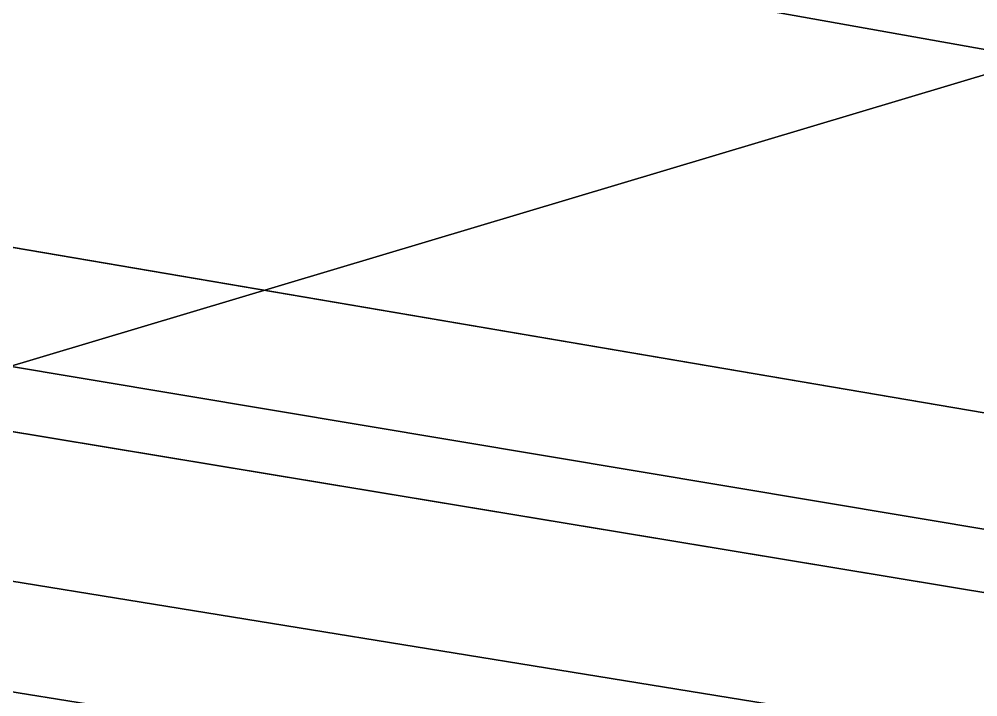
# Model space of a CAD drawing. Header units: metres. Extents: x 503497 to 504361, y 6966567 to 6966857.
# Drawn here: x 504145.3441 to 504145.5201, y 6966712.9721 to 6966713.0965 of the extents above; entities that cross this region are included whole.
import ezdxf

# ---------------------------------------------------------------- set-up
doc = ezdxf.new("R2010")
doc.units = ezdxf.units.M

msp = doc.modelspace()

# ---------------------------------------------------------------- linework, layer by layer
at = {"layer": 'SHADOW_APPROVED_20260122T071500'}
for points in [[(504144.5661, 6966713.0647), (504153.1826, 6966711.7206), (504070.6161, 6966726.4887), (504061.9996, 6966727.8328), (504144.5661, 6966713.0647)], [(504153.1826, 6966711.7206), (504152.9477, 6966710.2148), (504070.3812, 6966724.9829), (504070.6161, 6966726.4887), (504153.1826, 6966711.7206)]]:
    msp.add_lwpolyline(points, close=True, dxfattribs=at)
at = {"layer": 'SHADOW_APPROVED_20260126T071100'}
for points in [[(504144.5661, 6966713.0647), (504153.1826, 6966711.7206), (504064.7575, 6966726.7664), (504056.141, 6966728.1105), (504144.5661, 6966713.0647)], [(504153.1826, 6966711.7206), (504152.9477, 6966710.2148), (504064.5226, 6966725.2606), (504064.7575, 6966726.7664), (504153.1826, 6966711.7206)]]:
    msp.add_lwpolyline(points, close=True, dxfattribs=at)
at = {"layer": 'SHADOW_APPROVED_20261019T053000'}
for points in [[(504144.5661, 6966713.0647), (504153.1826, 6966711.7206), (503576.4269, 6966803.8534), (503567.8104, 6966805.1975), (504144.5661, 6966713.0647)], [(504153.1826, 6966711.7206), (504152.9477, 6966710.2148), (503576.192, 6966802.3476), (503576.4269, 6966803.8534), (504153.1826, 6966711.7206)]]:
    msp.add_lwpolyline(points, close=True, dxfattribs=at)
at = {"layer": 'SHADOW_APPROVED_20261112T063500'}
for points in [[(504144.5661, 6966713.0647), (504153.1826, 6966711.7206), (504054.9043, 6966727.6748), (504046.2878, 6966729.0189), (504144.5661, 6966713.0647)], [(504153.1826, 6966711.7206), (504152.9477, 6966710.2148), (504054.6694, 6966726.169), (504054.9043, 6966727.6748), (504153.1826, 6966711.7206)]]:
    msp.add_lwpolyline(points, close=True, dxfattribs=at)
at = {"layer": 'SHADOW_APPROVED_20261113T063500'}
for points in [[(504144.5661, 6966713.0647), (504153.1826, 6966711.7206), (504055.3725, 6966728.0903), (504046.756, 6966729.4344), (504144.5661, 6966713.0647)], [(504153.1826, 6966711.7206), (504152.9477, 6966710.2148), (504055.1376, 6966726.5845), (504055.3725, 6966728.0903), (504153.1826, 6966711.7206)]]:
    msp.add_lwpolyline(points, close=True, dxfattribs=at)
at = {"layer": 'SHADOW_APPROVED_20261123T070300'}
for points in [[(504144.5661, 6966713.0647), (504153.1826, 6966711.7206), (504080.7857, 6966723.7271), (504072.1692, 6966725.0712), (504144.5661, 6966713.0647)], [(504153.1826, 6966711.7206), (504152.9477, 6966710.2148), (504080.5508, 6966722.2213), (504080.7857, 6966723.7271), (504153.1826, 6966711.7206)]]:
    msp.add_lwpolyline(points, close=True, dxfattribs=at)
at = {"layer": 'SHADOW_APPROVED_20261221T170000'}
for points in [[(504128.3574, 6966713.6393), (504140.8554, 6966711.6898), (504244.0553, 6966742.5774), (504231.5573, 6966744.5269), (504128.3574, 6966713.6393)], [(504140.8554, 6966711.6898), (504140.7719, 6966711.1544), (504243.9718, 6966742.042), (504244.0553, 6966742.5774), (504140.8554, 6966711.6898)], [(504140.8554, 6966711.6898), (504140.8554, 6966711.6898), (504244.0553, 6966742.5774), (504244.0553, 6966742.5774), (504140.8554, 6966711.6898)]]:
    msp.add_lwpolyline(points, close=True, dxfattribs=at)
at = {"layer": 'SHADOW_COMPARATOR_RL48_20260122T071500'}
for points in [[(504144.5661, 6966713.0647), (504153.1826, 6966711.7206), (504101.6985, 6966720.9292), (504093.082, 6966722.2733), (504144.5661, 6966713.0647)], [(504153.1826, 6966711.7206), (504152.9477, 6966710.2148), (504101.4636, 6966719.4234), (504101.6985, 6966720.9292), (504153.1826, 6966711.7206)]]:
    msp.add_lwpolyline(points, close=True, dxfattribs=at)
at = {"layer": 'SHADOW_COMPARATOR_RL48_20260126T071100'}
for points in [[(504144.5661, 6966713.0647), (504153.1826, 6966711.7206), (504098.0454, 6966721.1024), (504089.4289, 6966722.4465), (504144.5661, 6966713.0647)], [(504153.1826, 6966711.7206), (504152.9477, 6966710.2148), (504097.8105, 6966719.5966), (504098.0454, 6966721.1024), (504153.1826, 6966711.7206)]]:
    msp.add_lwpolyline(points, close=True, dxfattribs=at)
at = {"layer": 'SHADOW_COMPARATOR_RL48_20261019T053000'}
for points in [[(504144.5661, 6966713.0647), (504153.1826, 6966711.7206), (503793.5482, 6966769.1697), (503784.9317, 6966770.5138), (504144.5661, 6966713.0647)], [(504153.1826, 6966711.7206), (504152.9477, 6966710.2148), (503793.3133, 6966767.6639), (503793.5482, 6966769.1697), (504153.1826, 6966711.7206)]]:
    msp.add_lwpolyline(points, close=True, dxfattribs=at)
at = {"layer": 'SHADOW_COMPARATOR_RL48_20261112T063500'}
for points in [[(504144.5661, 6966713.0647), (504153.1826, 6966711.7206), (504091.9014, 6966721.6688), (504083.2849, 6966723.0129), (504144.5661, 6966713.0647)], [(504153.1826, 6966711.7206), (504152.9477, 6966710.2148), (504091.6665, 6966720.163), (504091.9014, 6966721.6688), (504153.1826, 6966711.7206)]]:
    msp.add_lwpolyline(points, close=True, dxfattribs=at)
at = {"layer": 'SHADOW_COMPARATOR_RL48_20261113T063500'}
for points in [[(504144.5661, 6966713.0647), (504153.1826, 6966711.7206), (504092.1934, 6966721.9279), (504083.5769, 6966723.272), (504144.5661, 6966713.0647)], [(504153.1826, 6966711.7206), (504152.9477, 6966710.2148), (504091.9585, 6966720.4221), (504092.1934, 6966721.9279), (504153.1826, 6966711.7206)]]:
    msp.add_lwpolyline(points, close=True, dxfattribs=at)
at = {"layer": 'SHADOW_COMPARATOR_RL48_20261123T070300'}
for points in [[(504144.5661, 6966713.0647), (504153.1826, 6966711.7206), (504108.0397, 6966719.2072), (504099.4232, 6966720.5513), (504144.5661, 6966713.0647)], [(504153.1826, 6966711.7206), (504152.9477, 6966710.2148), (504107.8048, 6966717.7014), (504108.0397, 6966719.2072), (504153.1826, 6966711.7206)]]:
    msp.add_lwpolyline(points, close=True, dxfattribs=at)
at = {"layer": 'SHADOW_COMPARATOR_RL48_20261221T170000'}
for points in [[(504128.3574, 6966713.6393), (504140.8554, 6966711.6898), (504205.2054, 6966730.9497), (504192.7074, 6966732.8992), (504128.3574, 6966713.6393)], [(504140.8554, 6966711.6898), (504140.7719, 6966711.1544), (504205.1219, 6966730.4143), (504205.2054, 6966730.9497), (504140.8554, 6966711.6898)], [(504140.8554, 6966711.6898), (504140.8554, 6966711.6898), (504205.2054, 6966730.9497), (504205.2054, 6966730.9497), (504140.8554, 6966711.6898)]]:
    msp.add_lwpolyline(points, close=True, dxfattribs=at)

doc.saveas('drawing.dxf')
